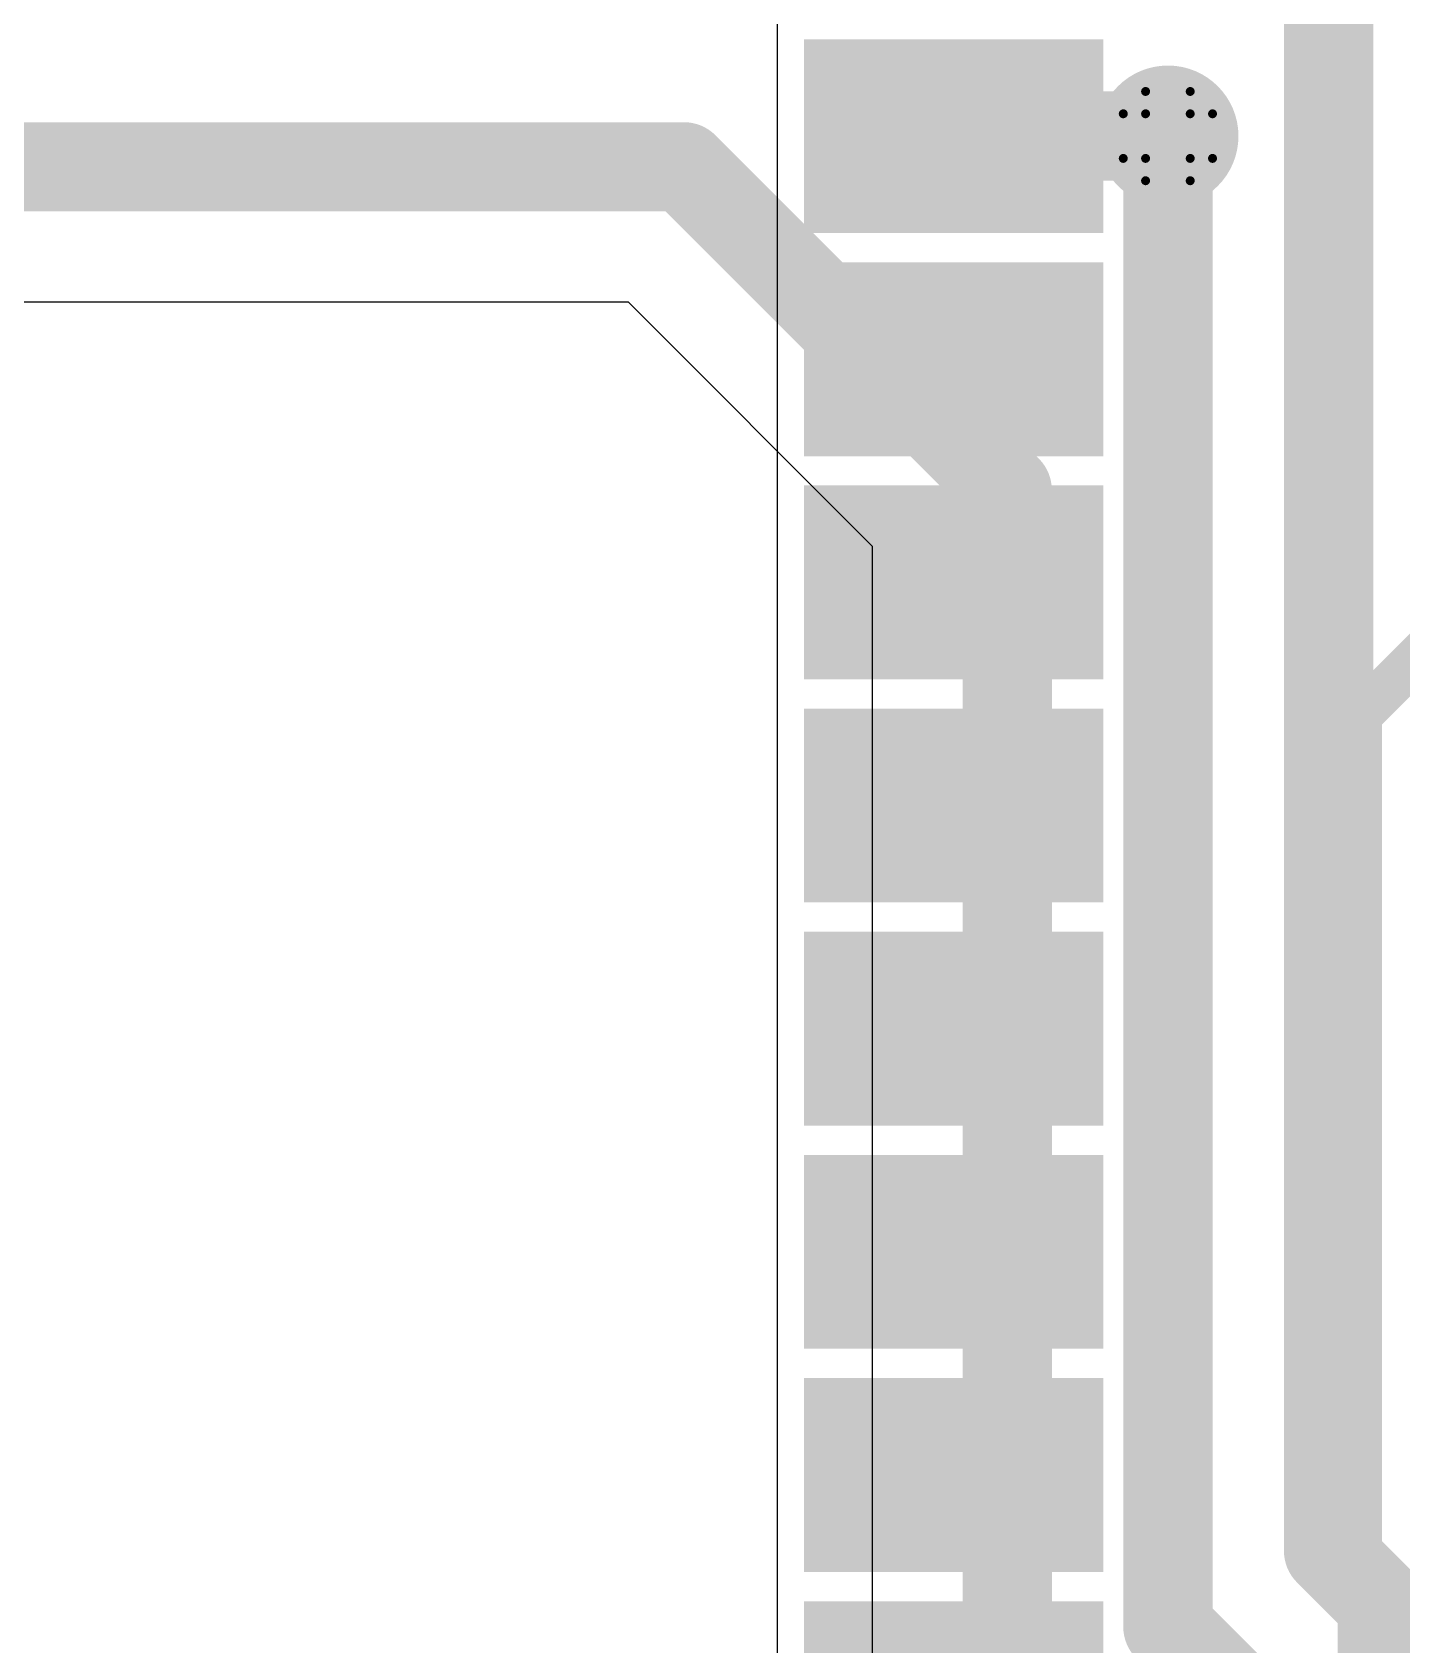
# Model space of a CAD drawing. Header units: inches. Extents: x -60 to 307, y -25 to 134.
# Drawn here: x 26.51 to 34.3, y 33.96 to 43.14 of the extents above; entities that cross this region are included whole.
import ezdxf

# ---------------------------------------------------------------- set-up
doc = ezdxf.new("R2010")
doc.units = ezdxf.units.IN
for name, color, linetype in [('BOARD OUTLINE', 216, 'Continuous'), ('Bottom Layer', 5, 'Continuous'), ('Bottom Solder', 6, 'Continuous'), ('Drill Drawing', 1, 'Continuous'), ('Top Layer', 1, 'Continuous'), ('Top Paste', 8, 'Continuous'), ('Top Solder', 216, 'Continuous'), ('Via Holes', 16, 'Continuous')]:
    doc.layers.add(name, color=color, linetype=linetype)

# ---------------------------------------------------------------- blocks, each defined once
blk = doc.blocks.new('41_SMD_M______10')
at = {"layer": 'Top Layer'}
for points in [[(8, 4.25), (9.5, 4.25), (9.5, 3.35), (8, 3.35)], [(8, 2.98), (9.5, 2.98), (9.5, 2.08), (8, 2.08)], [(8, 1.71), (9.5, 1.71), (9.5, 0.81), (8, 0.81)], [(8, 0.44), (9.5, 0.44), (9.5, -0.46), (8, -0.46)], [(8, -0.83), (9.5, -0.83), (9.5, -1.73), (8, -1.73)], [(8, -2.1), (9.5, -2.1), (9.5, -3), (8, -3)], [(8, -3.37), (9.5, -3.37), (9.5, -4.27), (8, -4.27)], [(8, -4.64), (9.5, -4.64), (9.5, -5.54), (8, -5.54)]]:
    blk.add_hatch(color=1, dxfattribs=at).paths.add_polyline_path(points)
at = {"layer": 'Top Paste'}
for points in [[(8, 4.25), (9.5, 4.25), (9.5, 3.35), (8, 3.35)], [(8, 2.98), (9.5, 2.98), (9.5, 2.08), (8, 2.08)], [(8, 1.71), (9.5, 1.71), (9.5, 0.81), (8, 0.81)], [(8, 0.44), (9.5, 0.44), (9.5, -0.46), (8, -0.46)], [(8, -0.83), (9.5, -0.83), (9.5, -1.73), (8, -1.73)], [(8, -2.1), (9.5, -2.1), (9.5, -3), (8, -3)], [(8, -3.37), (9.5, -3.37), (9.5, -4.27), (8, -4.27)], [(8, -4.64), (9.5, -4.64), (9.5, -5.54), (8, -5.54)]]:
    blk.add_hatch(color=8, dxfattribs=at).paths.add_polyline_path(points)
at = {"layer": 'Top Solder'}
for points in [[(7.8984, 4.3516), (9.6016, 4.3516), (9.6016, 3.2484), (7.8984, 3.2484)], [(7.8984, 3.0816), (9.6016, 3.0816), (9.6016, 1.9784), (7.8984, 1.9784)], [(7.8984, 1.8116), (9.6016, 1.8116), (9.6016, 0.7084), (7.8984, 0.7084)], [(7.8984, 0.5416), (9.6016, 0.5416), (9.6016, -0.5616), (7.8984, -0.5616)], [(7.8984, -0.7284), (9.6016, -0.7284), (9.6016, -1.8316), (7.8984, -1.8316)], [(7.8984, -1.9984), (9.6016, -1.9984), (9.6016, -3.1016), (7.8984, -3.1016)], [(7.8984, -3.2684), (9.6016, -3.2684), (9.6016, -4.3716), (7.8984, -4.3716)], [(7.8984, -4.5384), (9.6016, -4.5384), (9.6016, -5.6416), (7.8984, -5.6416)]]:
    blk.add_hatch(color=216, dxfattribs=at).paths.add_polyline_path(points)

msp = doc.modelspace()

# ---------------------------------------------------------------- hatches: boundary and pattern name
at = {"layer": 'Bottom Layer'}
h = msp.add_hatch(color=5, dxfattribs=at)
edge = h.paths.add_edge_path()
edge.add_arc((32.9692, 42.545), 0.3, 0, 360)
at = {"layer": 'Bottom Solder'}
h = msp.add_hatch(color=6, dxfattribs=at)
edge = h.paths.add_edge_path()
edge.add_arc((32.9692, 42.545), 0.4016, 0, 360)
at = {"layer": 'Top Layer'}
h = msp.add_hatch(color=1, dxfattribs=at)
edge = h.paths.add_edge_path()
edge.add_arc((32.9692, 42.545), 0.3, 0, 360)
at = {"layer": 'Top Solder'}
h = msp.add_hatch(color=216, dxfattribs=at)
edge = h.paths.add_edge_path()
edge.add_arc((32.9692, 42.545), 0.4016, 0, 360)
at = {"layer": 'Via Holes'}
h = msp.add_hatch(color=7, dxfattribs=at)
edge = h.paths.add_edge_path()
edge.add_arc((32.9692, 42.545), 0.15, 0, 360)

# ---------------------------------------------------------------- linework, layer by layer
at = {"layer": 'BOARD OUTLINE'}
msp.add_lwpolyline([(33.8897, 54.2383, 0.254, 0.254, -6.230382), (11.9835, 54.2604, 0.254, 0.254, 0)], format="xyseb", dxfattribs=at)
at = {"layer": 'Bottom Layer'}
for p, q in [((22.8201, 41.6015), (29.8966, 41.6015)), ((29.8966, 41.6015), (31.2862, 40.2119)), ((31.2862, 40.2119), (31.2862, 33.5026))]:
    msp.add_line(p, q, dxfattribs=at)
for points in [[(33.8836, 34.4932, 0.508, 0.508, 0), (33.8836, 43.815, 0.508, 0.508, 0)], [(32.9692, 34.0614, 0.508, 0.508, 0), (32.9692, 42.545, 0.508, 0.508, 0)], [(15.3188, 42.3701, 0.508, 0.508, 0), (30.215, 42.3701, 0.508, 0.508, 0)], [(30.215, 42.3701, 0.508, 0.508, 0), (32.0548, 40.5303, 0.508, 0.508, 0)], [(32.0548, 33.5026, 0.508, 0.508, 0), (32.0548, 40.5303, 0.508, 0.508, 0)], [(33.8836, 34.4932, 0.508, 0.508, 0), (43.688, 24.6888, 0.508, 0.508, 0)], [(32.9692, 34.0614, 0.508, 0.508, 0), (43.2562, 23.7744, 0.508, 0.508, 0)]]:
    msp.add_lwpolyline(points, format="xyseb", dxfattribs=at)
for points in [[(32.8422, 42.545, 0.254, 0.254, 1), (33.0962, 42.545, 0.254, 0.254, 1)], [(30.088, 42.3701, 0.254, 0.254, 1), (30.342, 42.3701, 0.254, 0.254, 1)], [(30.088, 42.3701, 0.254, 0.254, 1), (30.342, 42.3701, 0.254, 0.254, 1)], [(31.9278, 40.5303, 0.254, 0.254, 1), (32.1818, 40.5303, 0.254, 0.254, 1)], [(31.9278, 40.5303, 0.254, 0.254, 1), (32.1818, 40.5303, 0.254, 0.254, 1)], [(33.7566, 34.4932, 0.254, 0.254, 1), (34.0106, 34.4932, 0.254, 0.254, 1)], [(33.7566, 34.4932, 0.254, 0.254, 1), (34.0106, 34.4932, 0.254, 0.254, 1)], [(32.8422, 34.0614, 0.254, 0.254, 1), (33.0962, 34.0614, 0.254, 0.254, 1)], [(32.8422, 34.0614, 0.254, 0.254, 1), (33.0962, 34.0614, 0.254, 0.254, 1)]]:
    msp.add_lwpolyline(points, format="xyseb", close=True, dxfattribs=at)
at = {"layer": 'Drill Drawing'}
for points in [[(32.8422, 42.672, 0.0508, 0.0508, 0), (32.8422, 42.799, 0.0508, 0.0508, 0)], [(32.8422, 42.799, 0.0508, 0.0508, 0), (33.0962, 42.799, 0.0508, 0.0508, 0)], [(33.0962, 42.672, 0.0508, 0.0508, 0), (33.0962, 42.799, 0.0508, 0.0508, 0)], [(32.7152, 42.418, 0.0508, 0.0508, 0), (32.7152, 42.672, 0.0508, 0.0508, 0)], [(32.7152, 42.672, 0.0508, 0.0508, 0), (32.8422, 42.672, 0.0508, 0.0508, 0)], [(33.0962, 42.672, 0.0508, 0.0508, 0), (33.2232, 42.672, 0.0508, 0.0508, 0)], [(33.2232, 42.418, 0.0508, 0.0508, 0), (33.2232, 42.672, 0.0508, 0.0508, 0)], [(32.7152, 42.418, 0.0508, 0.0508, 0), (32.8422, 42.418, 0.0508, 0.0508, 0)], [(32.8422, 42.291, 0.0508, 0.0508, 0), (32.8422, 42.418, 0.0508, 0.0508, 0)], [(33.0962, 42.418, 0.0508, 0.0508, 0), (33.2232, 42.418, 0.0508, 0.0508, 0)], [(33.0962, 42.291, 0.0508, 0.0508, 0), (33.0962, 42.418, 0.0508, 0.0508, 0)], [(32.8422, 42.291, 0.0508, 0.0508, 0), (33.0962, 42.291, 0.0508, 0.0508, 0)]]:
    msp.add_lwpolyline(points, format="xyseb", dxfattribs=at)
for points in [[(32.8295, 42.799, 0.0254, 0.0254, 1), (32.8549, 42.799, 0.0254, 0.0254, 1)], [(32.8295, 42.799, 0.0254, 0.0254, 1), (32.8549, 42.799, 0.0254, 0.0254, 1)], [(33.0835, 42.799, 0.0254, 0.0254, 1), (33.1089, 42.799, 0.0254, 0.0254, 1)], [(33.0835, 42.799, 0.0254, 0.0254, 1), (33.1089, 42.799, 0.0254, 0.0254, 1)], [(32.7025, 42.672, 0.0254, 0.0254, 1), (32.7279, 42.672, 0.0254, 0.0254, 1)], [(32.7025, 42.672, 0.0254, 0.0254, 1), (32.7279, 42.672, 0.0254, 0.0254, 1)], [(32.8295, 42.672, 0.0254, 0.0254, 1), (32.8549, 42.672, 0.0254, 0.0254, 1)], [(32.8295, 42.672, 0.0254, 0.0254, 1), (32.8549, 42.672, 0.0254, 0.0254, 1)], [(33.0835, 42.672, 0.0254, 0.0254, 1), (33.1089, 42.672, 0.0254, 0.0254, 1)], [(33.0835, 42.672, 0.0254, 0.0254, 1), (33.1089, 42.672, 0.0254, 0.0254, 1)], [(33.2105, 42.672, 0.0254, 0.0254, 1), (33.2359, 42.672, 0.0254, 0.0254, 1)], [(33.2105, 42.672, 0.0254, 0.0254, 1), (33.2359, 42.672, 0.0254, 0.0254, 1)], [(32.7025, 42.418, 0.0254, 0.0254, 1), (32.7279, 42.418, 0.0254, 0.0254, 1)], [(32.7025, 42.418, 0.0254, 0.0254, 1), (32.7279, 42.418, 0.0254, 0.0254, 1)], [(32.8295, 42.418, 0.0254, 0.0254, 1), (32.8549, 42.418, 0.0254, 0.0254, 1)], [(32.8295, 42.418, 0.0254, 0.0254, 1), (32.8549, 42.418, 0.0254, 0.0254, 1)], [(33.0835, 42.418, 0.0254, 0.0254, 1), (33.1089, 42.418, 0.0254, 0.0254, 1)], [(33.0835, 42.418, 0.0254, 0.0254, 1), (33.1089, 42.418, 0.0254, 0.0254, 1)], [(33.2105, 42.418, 0.0254, 0.0254, 1), (33.2359, 42.418, 0.0254, 0.0254, 1)], [(33.2105, 42.418, 0.0254, 0.0254, 1), (33.2359, 42.418, 0.0254, 0.0254, 1)], [(32.8295, 42.291, 0.0254, 0.0254, 1), (32.8549, 42.291, 0.0254, 0.0254, 1)], [(32.8295, 42.291, 0.0254, 0.0254, 1), (32.8549, 42.291, 0.0254, 0.0254, 1)], [(33.0835, 42.291, 0.0254, 0.0254, 1), (33.1089, 42.291, 0.0254, 0.0254, 1)], [(33.0835, 42.291, 0.0254, 0.0254, 1), (33.1089, 42.291, 0.0254, 0.0254, 1)]]:
    msp.add_lwpolyline(points, format="xyseb", close=True, dxfattribs=at)
at = {"layer": 'Top Layer'}
for p, q in [((30.746, 44.381), (30.746, 43.111)), ((30.746, 43.111), (30.746, 41.841)), ((30.746, 41.841), (30.746, 40.571)), ((30.746, 40.571), (30.746, 39.301)), ((30.746, 39.301), (30.746, 38.031)), ((30.746, 38.031), (30.746, 36.761)), ((30.746, 36.761), (30.746, 35.491)), ((30.746, 35.491), (30.746, 34.221)), ((30.746, 34.221), (30.746, 32.951))]:
    msp.add_line(p, q, dxfattribs=at)
for points in [[(34.0614, 39.2498, 0.254, 0.254, 0), (37.6823, 42.8707, 0.254, 0.254, 0)], [(31.75, 42.545, 0.508, 0.508, 0), (32.9692, 42.545, 0.508, 0.508, 0)], [(34.0614, 30.7158, 0.254, 0.254, 0), (34.0614, 39.2498, 0.254, 0.254, 0)]]:
    msp.add_lwpolyline(points, format="xyseb", dxfattribs=at)
for points in [[(31.623, 42.545, 0.254, 0.254, 1), (31.877, 42.545, 0.254, 0.254, 1)], [(32.8422, 42.545, 0.254, 0.254, 1), (33.0962, 42.545, 0.254, 0.254, 1)], [(33.9979, 39.2498, 0.127, 0.127, 1), (34.1249, 39.2498, 0.127, 0.127, 1)], [(33.9979, 39.2498, 0.127, 0.127, 1), (34.1249, 39.2498, 0.127, 0.127, 1)]]:
    msp.add_lwpolyline(points, format="xyseb", close=True, dxfattribs=at)

# ---------------------------------------------------------------- block references
msp.add_blockref('41_SMD_M______10', (23, 38.745))

doc.saveas('drawing.dxf')
